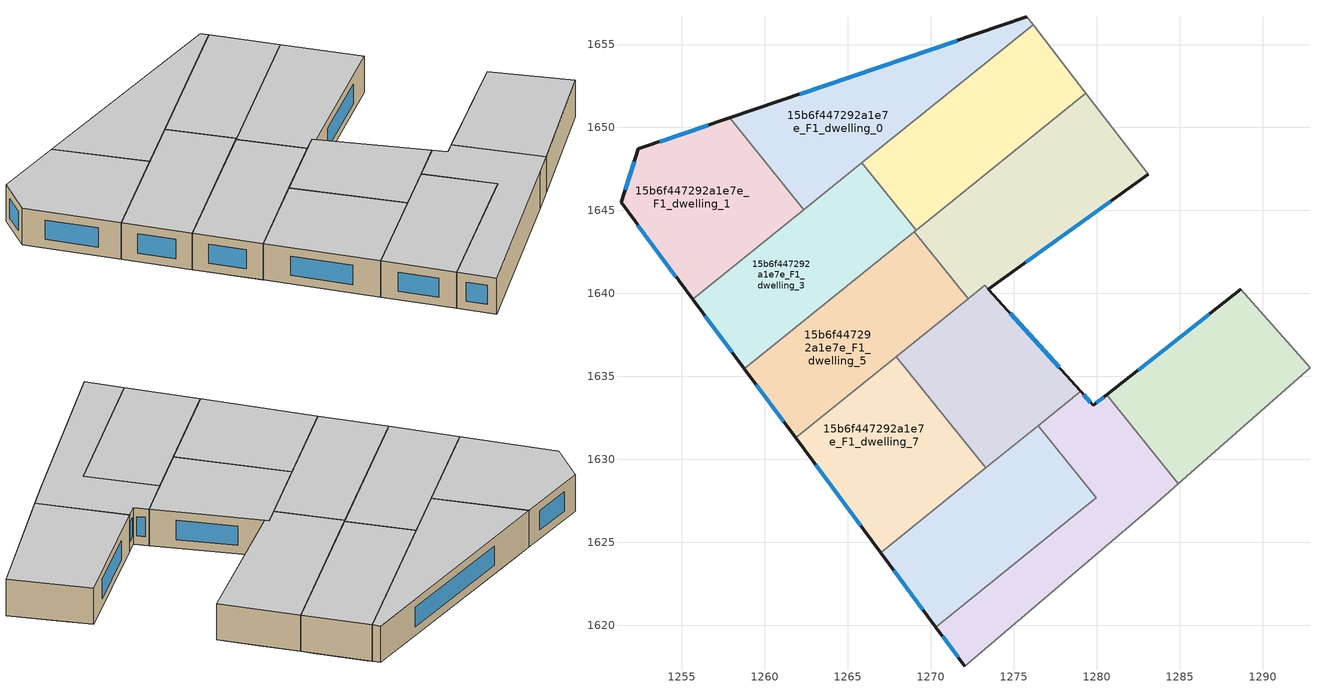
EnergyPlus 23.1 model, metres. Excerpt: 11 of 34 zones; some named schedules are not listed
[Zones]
15b6f447292a1e7e_F1_dwelling_0
 floor to 15b6f447292a1e7e_F0_dwelling_6 (EU_floor_Construction): 1275.8,1656.67 1276.18,1656.19 1263.69,1646.12 1259.62,1651.17 z3
 floor to 15b6f447292a1e7e_F0_dwelling_0 (EU_floor_Construction): 1259.62,1651.17 1262.63,1647.44 1261.29,1646.36 1257.88,1650.58 z3
 floor to 15b6f447292a1e7e_F0_dwelling_1 (EU_floor_Construction): 1262.63,1647.44 1263.69,1646.12 1262.35,1645.04 1261.29,1646.36 z3
 wall outside (EU_wall_Construction): 1275.8,1656.67 1257.88,1650.58 z3:6
 wall adiabatic (EU_wall_Construction): 1276.18,1656.19 1275.8,1656.67 z3:6
 wall to 15b6f447292a1e7e_F1_dwelling_1 (EU_wall_Construction): 1257.88,1650.58 1262.35,1645.04 z3:6
 wall to 15b6f447292a1e7e_F1_dwelling_2 (EU_wall_Construction): 1265.85,1647.86 1276.18,1656.19 z3:6
 wall to 15b6f447292a1e7e_F1_dwelling_3 (EU_wall_Construction): 1262.35,1645.04 1265.85,1647.86 z3:6
 window (EU_Window_Construction): 1271.59,1655.24 1262.09,1652.01 z3.7:5.3
 ceiling to 15b6f447292a1e7e_F2_dwelling_0 (EU_floor_Construction): 1276.18,1656.19 1275.8,1656.67 1257.88,1650.58 1262.35,1645.04 z6
15b6f447292a1e7e_F1_dwelling_1
 floor to 15b6f447292a1e7e_F0_dwelling_0 (EU_floor_Construction): 1257.88,1650.58 1261.29,1646.36 1254.65,1641.01 1251.33,1645.48 1252.36,1648.71 z3
 floor to 15b6f447292a1e7e_F0_dwelling_1 (EU_floor_Construction): 1261.29,1646.36 1262.35,1645.04 1255.66,1639.64 1254.65,1641.01 z3
 wall outside (EU_wall_Construction): 1257.88,1650.58 1252.36,1648.71 1251.33,1645.48 1255.66,1639.64 z3:6
 wall to 15b6f447292a1e7e_F1_dwelling_3 (EU_wall_Construction): 1255.66,1639.64 1262.35,1645.04 z3:6
 window (EU_Window_Construction): 1252.34,1644.11 1254.64,1641.02 / 1252.12,1647.95 1251.57,1646.24 / 1256.59,1650.14 1253.66,1649.15 z3.7:5.3
 ceiling to 15b6f447292a1e7e_F2_dwelling_1 (EU_floor_Construction): 1262.35,1645.04 1257.88,1650.58 1252.36,1648.71 1251.33,1645.48 1255.66,1639.64 z6
15b6f447292a1e7e_F1_dwelling_10
 floor to 15b6f447292a1e7e_F0_dwelling_5 (EU_floor_Construction): 1279.12,1626.98 1280.76,1624.94 1272.06,1617.52 1270.31,1619.88 z3
 floor to 15b6f447292a1e7e_F0_dwelling_10 (EU_floor_Construction): 1280.61,1633.88 1282.37,1631.68 1278.96,1628.94 1276.48,1632.02 1279.04,1634.08 1279.8,1633.24 z3
 floor to 15b6f447292a1e7e_F0_dwelling_11 (EU_floor_Construction): 1282.37,1631.68 1284.92,1628.53 1283.34,1627.14 1280.76,1624.94 1279.12,1626.98 1279.98,1627.67 1278.96,1628.94 z3
 wall outside (EU_wall_Construction): 1280.6,1633.88 1279.8,1633.24 1279.04,1634.08 / 1270.31,1619.88 1272.06,1617.52 z3:6
 wall to 15b6f447292a1e7e_F1_dwelling_9 (EU_wall_Construction): 1276.48,1632.02 1279.98,1627.67 1270.31,1619.88 z3:6
 wall to 15b6f447292a1e7e_F1_dwelling_8 (EU_wall_Construction): 1284.92,1628.53 1280.6,1633.88 z3:6
 wall adiabatic (EU_wall_Construction): 1272.06,1617.52 1283.34,1627.14 1284.92,1628.53 z3:6
 wall to 15b6f447292a1e7e_F1_dwelling_6 (EU_wall_Construction): 1279.04,1634.08 1276.48,1632.02 z3:6
 window (EU_Window_Construction): 1279.62,1633.44 1279.22,1633.89 / 1280.42,1633.73 1279.99,1633.39 / 1270.72,1619.33 1271.65,1618.08 z3.7:5.3
 ceiling to 15b6f447292a1e7e_F2_dwelling_10 (EU_floor_Construction): 1283.34,1627.14 1284.92,1628.53 1280.6,1633.88 1279.8,1633.24 1279.04,1634.08 1276.48,1632.02 1279.98,1627.67 1270.31,1619.88 1272.06,1617.52 z6
15b6f447292a1e7e_F1_dwelling_2
 floor to 15b6f447292a1e7e_F0_dwelling_8 (EU_floor_Construction): 1278.81,1652.77 1279.35,1652.06 1269.12,1643.81 1268.56,1644.51 z3
 floor to 15b6f447292a1e7e_F0_dwelling_6 (EU_floor_Construction): 1276.18,1656.19 1276.4,1655.89 1266.09,1647.57 1265.85,1647.86 z3
 floor adiabatic (EU_floor_Construction): 1276.4,1655.89 1278.81,1652.77 1268.56,1644.51 1266.09,1647.57 z3
 wall adiabatic (EU_wall_Construction): 1279.35,1652.06 1276.18,1656.19 z3:6
 wall to 15b6f447292a1e7e_F1_dwelling_3 (EU_wall_Construction): 1265.85,1647.86 1269.12,1643.81 z3:6
 wall to 15b6f447292a1e7e_F1_dwelling_4 (EU_wall_Construction): 1269.12,1643.81 1279.35,1652.06 z3:6
 ceiling to 15b6f447292a1e7e_F2_dwelling_2 (EU_floor_Construction): 1279.35,1652.06 1276.18,1656.19 1265.85,1647.86 1269.12,1643.81 z6
15b6f447292a1e7e_F1_dwelling_3
 floor to 15b6f447292a1e7e_F0_dwelling_1 (EU_floor_Construction): 1263.69,1646.12 1266.44,1642.71 1258.27,1636.13 1255.66,1639.64 z3
 floor to 15b6f447292a1e7e_F0_dwelling_6 (EU_floor_Construction): 1265.85,1647.86 1266.09,1647.57 1263.92,1645.83 1263.69,1646.12 z3
 floor to 15b6f447292a1e7e_F0_dwelling_2 (EU_floor_Construction): 1266.44,1642.71 1266.96,1642.07 1258.76,1635.46 1258.27,1636.13 z3
 floor to 15b6f447292a1e7e_F0_dwelling_7 (EU_floor_Construction): 1266.09,1647.57 1268.56,1644.51 1266.4,1642.76 1263.93,1645.83 z3
 floor to 15b6f447292a1e7e_F0_dwelling_8 (EU_floor_Construction): 1268.56,1644.51 1269.12,1643.81 1266.96,1642.07 1266.4,1642.76 z3
 wall outside (EU_wall_Construction): 1255.66,1639.64 1258.76,1635.46 z3:6
 wall to 15b6f447292a1e7e_F1_dwelling_5 (EU_wall_Construction): 1258.76,1635.46 1268.99,1643.71 z3:6
 wall to 15b6f447292a1e7e_F1_dwelling_4 (EU_wall_Construction): 1268.99,1643.71 1269.12,1643.81 z3:6
 window (EU_Window_Construction): 1256.39,1638.66 1258.03,1636.44 z3.7:5.3
 ceiling to 15b6f447292a1e7e_F2_dwelling_3 (EU_floor_Construction): 1269.12,1643.81 1265.85,1647.86 1255.66,1639.64 1258.76,1635.46 z6
15b6f447292a1e7e_F1_dwelling_4
 floor to 15b6f447292a1e7e_F0_dwelling_8 (EU_floor_Construction): 1279.35,1652.06 1281.23,1649.63 1270.92,1641.32 1268.99,1643.71 z3
 floor to 15b6f447292a1e7e_F0_dwelling_9 (EU_floor_Construction): 1281.23,1649.63 1283.11,1647.19 1273.47,1640.25 1273.26,1640.49 1272.25,1639.68 1270.92,1641.32 z3
 wall outside (EU_wall_Construction): 1273.47,1640.25 1283.11,1647.19 z3:6
 wall to 15b6f447292a1e7e_F1_dwelling_5 (EU_wall_Construction): 1268.99,1643.71 1272.25,1639.67 z3:6
 wall adiabatic (EU_wall_Construction): 1283.11,1647.19 1279.35,1652.06 z3:6
 wall to 15b6f447292a1e7e_F1_dwelling_6 (EU_wall_Construction): 1272.25,1639.67 1273.26,1640.49 1273.47,1640.25 z3:6
 window (EU_Window_Construction): 1275.73,1641.88 1280.84,1645.56 z3.7:5.3
 ceiling to 15b6f447292a1e7e_F2_dwelling_4 (EU_floor_Construction): 1283.11,1647.19 1279.35,1652.06 1268.99,1643.71 1272.25,1639.67 1273.26,1640.49 1273.47,1640.25 z6
15b6f447292a1e7e_F1_dwelling_5
 floor to 15b6f447292a1e7e_F0_dwelling_2 (EU_floor_Construction): 1266.96,1642.07 1270.16,1638.09 1261.8,1631.36 1258.76,1635.46 z3
 floor to 15b6f447292a1e7e_F0_dwelling_3 (EU_floor_Construction): 1270.16,1638.09 1270.21,1638.03 1261.85,1631.29 1261.8,1631.36 z3
 floor to 15b6f447292a1e7e_F0_dwelling_9 (EU_floor_Construction): 1270.92,1641.32 1272.25,1639.68 1270.21,1638.03 1268.88,1639.68 z3
 floor to 15b6f447292a1e7e_F0_dwelling_8 (EU_floor_Construction): 1268.99,1643.71 1270.92,1641.32 1268.88,1639.68 1266.96,1642.07 z3
 wall outside (EU_wall_Construction): 1258.76,1635.46 1261.85,1631.29 z3:6
 wall to 15b6f447292a1e7e_F1_dwelling_7 (EU_wall_Construction): 1261.85,1631.29 1267.92,1636.19 z3:6
 wall to 15b6f447292a1e7e_F1_dwelling_6 (EU_wall_Construction): 1267.92,1636.19 1272.25,1639.68 z3:6
 window (EU_Window_Construction): 1259.48,1634.48 1261.12,1632.27 z3.7:5.3
 ceiling to 15b6f447292a1e7e_F2_dwelling_5 (EU_floor_Construction): 1272.25,1639.67 1268.99,1643.71 1258.76,1635.46 1261.85,1631.29 z6
15b6f447292a1e7e_F1_dwelling_6
 floor to 15b6f447292a1e7e_F0_dwelling_9 (EU_floor_Construction): 1273.26,1640.49 1276.87,1636.49 1273.59,1633.84 1270.21,1638.03 z3
 floor to 15b6f447292a1e7e_F0_dwelling_3 (EU_floor_Construction): 1270.21,1638.03 1273.8,1633.58 1271.51,1631.73 1267.92,1636.19 z3
 floor to 15b6f447292a1e7e_F0_dwelling_10 (EU_floor_Construction): 1276.87,1636.49 1279.04,1634.08 1275.62,1631.33 1273.59,1633.84 z3
 floor to 15b6f447292a1e7e_F0_dwelling_4 (EU_floor_Construction): 1273.8,1633.58 1275.62,1631.33 1273.33,1629.48 1271.51,1631.73 z3
 wall outside (EU_wall_Construction): 1279.04,1634.08 1273.47,1640.25 z3:6
 wall to 15b6f447292a1e7e_F1_dwelling_7 (EU_wall_Construction): 1267.92,1636.19 1273.33,1629.48 z3:6
 wall to 15b6f447292a1e7e_F1_dwelling_9 (EU_wall_Construction): 1273.33,1629.48 1276.48,1632.02 z3:6
 window (EU_Window_Construction): 1277.73,1635.53 1274.78,1638.8 z3.7:5.3
 ceiling to 15b6f447292a1e7e_F2_dwelling_6 (EU_floor_Construction): 1279.04,1634.08 1273.26,1640.49 1267.92,1636.19 1273.33,1629.48 z6
15b6f447292a1e7e_F1_dwelling_7
 floor to 15b6f447292a1e7e_F0_dwelling_3 (EU_floor_Construction): 1267.92,1636.19 1271.51,1631.73 1265.26,1626.69 1261.85,1631.29 z3
 floor to 15b6f447292a1e7e_F0_dwelling_4 (EU_floor_Construction): 1271.51,1631.73 1273.33,1629.48 1266.99,1624.37 1265.26,1626.69 z3
 wall outside (EU_wall_Construction): 1261.85,1631.29 1266.98,1624.37 z3:6
 wall to 15b6f447292a1e7e_F1_dwelling_9 (EU_wall_Construction): 1266.98,1624.37 1273.33,1629.48 z3:6
 window (EU_Window_Construction): 1263.06,1629.67 1265.78,1625.99 z3.7:5.3
 ceiling to 15b6f447292a1e7e_F2_dwelling_7 (EU_floor_Construction): 1273.33,1629.48 1267.92,1636.19 1261.85,1631.29 1266.98,1624.37 z6
15b6f447292a1e7e_F1_dwelling_8
 floor to 15b6f447292a1e7e_F0_dwelling_10 (EU_floor_Construction): 1288.68,1640.24 1290.47,1638.21 1282.37,1631.68 1280.61,1633.88 z3
 floor to 15b6f447292a1e7e_F0_dwelling_11 (EU_floor_Construction): 1290.47,1638.21 1292.86,1635.51 1284.92,1628.53 1282.37,1631.68 z3
 wall outside (EU_wall_Construction): 1288.68,1640.24 1280.6,1633.88 z3:6
 wall adiabatic (EU_wall_Construction): 1284.92,1628.53 1292.86,1635.51 1288.68,1640.24 z3:6
 window (EU_Window_Construction): 1286.79,1638.75 1282.5,1635.37 z3.7:5.3
 ceiling to 15b6f447292a1e7e_F2_dwelling_8 (EU_floor_Construction): 1292.86,1635.51 1288.68,1640.24 1280.6,1633.88 1284.92,1628.53 z6
15b6f447292a1e7e_F1_dwelling_9
 floor to 15b6f447292a1e7e_F0_dwelling_11 (EU_floor_Construction): 1278.96,1628.94 1279.98,1627.67 1279.12,1626.98 1278.1,1628.24 z3
 floor to 15b6f447292a1e7e_F0_dwelling_5 (EU_floor_Construction): 1277.37,1629.16 1279.12,1626.98 1270.31,1619.88 1268.65,1622.13 z3
 floor to 15b6f447292a1e7e_F0_dwelling_10 (EU_floor_Construction): 1276.48,1632.02 1278.96,1628.94 1278.1,1628.24 1275.62,1631.33 z3
 floor to 15b6f447292a1e7e_F0_dwelling_4 (EU_floor_Construction): 1275.62,1631.33 1277.37,1629.15 1268.65,1622.13 1266.99,1624.37 z3
 wall outside (EU_wall_Construction): 1266.98,1624.37 1270.31,1619.88 z3:6
 window (EU_Window_Construction): 1267.77,1623.31 1269.53,1620.93 z3.7:5.3
 ceiling to 15b6f447292a1e7e_F2_dwelling_9 (EU_floor_Construction): 1279.98,1627.67 1276.48,1632.02 1266.98,1624.37 1270.31,1619.88 z6
[Building]
EU S2 Campaign: North Axis=0; Terrain=City; Solar Distribution=FullExterior
[Site:Location]
Budapest.Ferenc.Liszt.Intl.AP: Latitude=47.437; Longitude=19.256; Time Zone=1; Elevation=185
[SizingPeriod:WeatherFileDays]
AnnualSizingPeriod: Begin Month=1; Begin Day of Month=1; End Month=12; End Day of Month=31; Day of Week for Start Day=Monday; Use Weather File Daylight Saving Period=No; Use Weather File Rain and Snow Indicators=No
[MATERIAL]
EU_InternalMass_Material: Roughness=MediumRough; Thickness=0.1; Conductivity=1; Density=1800; Specific Heat=900; Thermal Absorptance=0.9; Solar Absorptance=0.7; Visible Absorptance=0.7
[MATERIAL:NOMASS] Roughness=MediumRough; Thermal Absorptance=0.9; Solar Absorptance=0.7; Visible Absorptance=0.7
Name | Thermal Resistance
EU_wall_NoMass | 0.832559
EU_floor_NoMass | 0.872794
[WINDOWMATERIAL:SIMPLEGLAZINGSYSTEM]
EU_Window_SimpleGlazing: UFactor=2.79869; Solar Heat Gain Coefficient=0.75; Visible Transmittance=0.75
[CONSTRUCTION]
EU_wall_Construction: EU_wall_NoMass
EU_floor_Construction: EU_floor_NoMass
EU_Window_Construction: EU_Window_SimpleGlazing
EU_InternalMass_Construction: EU_InternalMass_Material
[ZONE] Type=1; Multiplier=1; Ceiling Height=autocalculate; Floor Area=autocalculate; Part of Total Floor Area=Yes
Name | Volume
15b6f447292a1e7e_F1_dwelling_0 | 206.098
15b6f447292a1e7e_F1_dwelling_1 | 206.122
15b6f447292a1e7e_F1_dwelling_10 | 206.097
15b6f447292a1e7e_F1_dwelling_2 | 206.112
15b6f447292a1e7e_F1_dwelling_3 | 206.091
15b6f447292a1e7e_F1_dwelling_4 | 228.964
15b6f447292a1e7e_F1_dwelling_5 | 206.123
15b6f447292a1e7e_F1_dwelling_6 | 183.25
15b6f447292a1e7e_F1_dwelling_7 | 206.069
15b6f447292a1e7e_F1_dwelling_8 | 206.117
15b6f447292a1e7e_F1_dwelling_9 | 206.099
[INTERNALMASS] Construction=EU_InternalMass_Construction
Name | Zone or ZoneList | Surface Area
15b6f447292a1e7e_F1_dwelling_0_EU_InternalMass | 15b6f447292a1e7e_F1_dwelling_0 | 68.702
15b6f447292a1e7e_F1_dwelling_1_EU_InternalMass | 15b6f447292a1e7e_F1_dwelling_1 | 68.7093
15b6f447292a1e7e_F1_dwelling_2_EU_InternalMass | 15b6f447292a1e7e_F1_dwelling_2 | 68.7052
15b6f447292a1e7e_F1_dwelling_3_EU_InternalMass | 15b6f447292a1e7e_F1_dwelling_3 | 68.6974
15b6f447292a1e7e_F1_dwelling_4_EU_InternalMass | 15b6f447292a1e7e_F1_dwelling_4 | 76.3204
15b6f447292a1e7e_F1_dwelling_5_EU_InternalMass | 15b6f447292a1e7e_F1_dwelling_5 | 68.7075
15b6f447292a1e7e_F1_dwelling_6_EU_InternalMass | 15b6f447292a1e7e_F1_dwelling_6 | 61.0862
15b6f447292a1e7e_F1_dwelling_7_EU_InternalMass | 15b6f447292a1e7e_F1_dwelling_7 | 68.6891
15b6f447292a1e7e_F1_dwelling_8_EU_InternalMass | 15b6f447292a1e7e_F1_dwelling_8 | 68.7059
15b6f447292a1e7e_F1_dwelling_9_EU_InternalMass | 15b6f447292a1e7e_F1_dwelling_9 | 68.6993
15b6f447292a1e7e_F1_dwelling_10_EU_InternalMass | 15b6f447292a1e7e_F1_dwelling_10 | 68.6989
[OTHEREQUIPMENT] Fuel Type=Electricity; Design Level Calculation Method=Watts/Area; Power per Zone Floor Area=1; Fraction Latent=0; Fraction Radiant=0; Fraction Lost=0; Carbon Dioxide Generation Rate=0; EndUse Subcategory=EU_Step8_InternalGains
Name | Zone or ZoneList or Space or SpaceList | Schedule
EU_Step8_InternalGain_15b6f447292a1e7e_F1_dwelling_0_f000 | 15b6f447292a1e7e_F1_dwelling_0 | EU_Step8_GainSchedule_15b6f447292a1e7e_F1_dwelling_0_f000
EU_Step8_InternalGain_15b6f447292a1e7e_F1_dwelling_1_f000 | 15b6f447292a1e7e_F1_dwelling_1 | EU_Step8_GainSchedule_15b6f447292a1e7e_F1_dwelling_1_f000
EU_Step8_InternalGain_15b6f447292a1e7e_F1_dwelling_2_f000 | 15b6f447292a1e7e_F1_dwelling_2 | EU_Step8_GainSchedule_15b6f447292a1e7e_F1_dwelling_2_f000
EU_Step8_InternalGain_15b6f447292a1e7e_F1_dwelling_3_f000 | 15b6f447292a1e7e_F1_dwelling_3 | EU_Step8_GainSchedule_15b6f447292a1e7e_F1_dwelling_3_f000
EU_Step8_InternalGain_15b6f447292a1e7e_F1_dwelling_4_f000 | 15b6f447292a1e7e_F1_dwelling_4 | EU_Step8_GainSchedule_15b6f447292a1e7e_F1_dwelling_4_f000
EU_Step8_InternalGain_15b6f447292a1e7e_F1_dwelling_5_f000 | 15b6f447292a1e7e_F1_dwelling_5 | EU_Step8_GainSchedule_15b6f447292a1e7e_F1_dwelling_5_f000
EU_Step8_InternalGain_15b6f447292a1e7e_F1_dwelling_6_f000 | 15b6f447292a1e7e_F1_dwelling_6 | EU_Step8_GainSchedule_15b6f447292a1e7e_F1_dwelling_6_f000
EU_Step8_InternalGain_15b6f447292a1e7e_F1_dwelling_7_f000 | 15b6f447292a1e7e_F1_dwelling_7 | EU_Step8_GainSchedule_15b6f447292a1e7e_F1_dwelling_7_f000
EU_Step8_InternalGain_15b6f447292a1e7e_F1_dwelling_8_f000 | 15b6f447292a1e7e_F1_dwelling_8 | EU_Step8_GainSchedule_15b6f447292a1e7e_F1_dwelling_8_f000
EU_Step8_InternalGain_15b6f447292a1e7e_F1_dwelling_9_f000 | 15b6f447292a1e7e_F1_dwelling_9 | EU_Step8_GainSchedule_15b6f447292a1e7e_F1_dwelling_9_f000
EU_Step8_InternalGain_15b6f447292a1e7e_F1_dwelling_10_f000 | 15b6f447292a1e7e_F1_dwelling_10 | EU_Step8_GainSchedule_15b6f447292a1e7e_F1_dwelling_10_f000
[ZONEVENTILATION:DESIGNFLOWRATE] Schedule=EU_AlwaysOn; Design Flow Rate Calculation Method=AirChanges/Hour; Air Changes per Hour=0.475469; Ventilation Type=Natural; Fan Pressure Rise=0; Fan Total Efficiency=1; Constant Term Coefficient=1; Temperature Term Coefficient=0; Velocity Term Coefficient=0; Velocity Squared Term Coefficient=0; Minimum Indoor Temperature=-100; Maximum Indoor Temperature=100; Delta Temperature=-100; Minimum Outdoor Temperature=-100; Maximum Outdoor Temperature=100; Maximum Wind Speed=40
Name | Zone or ZoneList or Space or SpaceList
EU_ConstantAir_15b6f447292a1e7e_F1_dwelling_0 | 15b6f447292a1e7e_F1_dwelling_0
EU_ConstantAir_15b6f447292a1e7e_F1_dwelling_1 | 15b6f447292a1e7e_F1_dwelling_1
EU_ConstantAir_15b6f447292a1e7e_F1_dwelling_2 | 15b6f447292a1e7e_F1_dwelling_2
EU_ConstantAir_15b6f447292a1e7e_F1_dwelling_3 | 15b6f447292a1e7e_F1_dwelling_3
EU_ConstantAir_15b6f447292a1e7e_F1_dwelling_4 | 15b6f447292a1e7e_F1_dwelling_4
EU_ConstantAir_15b6f447292a1e7e_F1_dwelling_5 | 15b6f447292a1e7e_F1_dwelling_5
EU_ConstantAir_15b6f447292a1e7e_F1_dwelling_6 | 15b6f447292a1e7e_F1_dwelling_6
EU_ConstantAir_15b6f447292a1e7e_F1_dwelling_7 | 15b6f447292a1e7e_F1_dwelling_7
EU_ConstantAir_15b6f447292a1e7e_F1_dwelling_8 | 15b6f447292a1e7e_F1_dwelling_8
EU_ConstantAir_15b6f447292a1e7e_F1_dwelling_9 | 15b6f447292a1e7e_F1_dwelling_9
EU_ConstantAir_15b6f447292a1e7e_F1_dwelling_10 | 15b6f447292a1e7e_F1_dwelling_10
[HVACTEMPLATE:ZONE:IDEALLOADSAIRSYSTEM] System Availability Schedule=EU_AlwaysOn; Maximum Heating Supply Air Temperature=50; Minimum Cooling Supply Air Temperature=13; Maximum Heating Supply Air Humidity Ratio=0.0156; Minimum Cooling Supply Air Humidity Ratio=0.0077; Heating Limit=NoLimit; Cooling Limit=NoLimit; Heating Availability Schedule=EU_AlwaysOn; Cooling Availability Schedule=EU_CoolingOff; Dehumidification Control Type=ConstantSensibleHeatRatio; Cooling Sensible Heat Ratio=0.7; Dehumidification Setpoint=60; Humidification Control Type=None; Humidification Setpoint=30; Outdoor Air Method=None; Outdoor Air Flow Rate per Person=0.00944; Outdoor Air Flow Rate per Zone Floor Area=0; Outdoor Air Flow Rate per Zone=0; Demand Controlled Ventilation Type=None; Outdoor Air Economizer Type=NoEconomizer; Heat Recovery Type=None; Sensible Heat Recovery Effectiveness=0.7; Latent Heat Recovery Effectiveness=0.65
Name | Template Thermostat
15b6f447292a1e7e_F1_dwelling_0 | EU_HeatOnly_15b6f447292a1e7e_F1_dwelling_0
15b6f447292a1e7e_F1_dwelling_1 | EU_HeatOnly_15b6f447292a1e7e_F1_dwelling_1
15b6f447292a1e7e_F1_dwelling_2 | EU_HeatOnly_15b6f447292a1e7e_F1_dwelling_2
15b6f447292a1e7e_F1_dwelling_3 | EU_HeatOnly_15b6f447292a1e7e_F1_dwelling_3
15b6f447292a1e7e_F1_dwelling_4 | EU_HeatOnly_15b6f447292a1e7e_F1_dwelling_4
15b6f447292a1e7e_F1_dwelling_5 | EU_HeatOnly_15b6f447292a1e7e_F1_dwelling_5
15b6f447292a1e7e_F1_dwelling_6 | EU_HeatOnly_15b6f447292a1e7e_F1_dwelling_6
15b6f447292a1e7e_F1_dwelling_7 | EU_HeatOnly_15b6f447292a1e7e_F1_dwelling_7
15b6f447292a1e7e_F1_dwelling_8 | EU_HeatOnly_15b6f447292a1e7e_F1_dwelling_8
15b6f447292a1e7e_F1_dwelling_9 | EU_HeatOnly_15b6f447292a1e7e_F1_dwelling_9
15b6f447292a1e7e_F1_dwelling_10 | EU_HeatOnly_15b6f447292a1e7e_F1_dwelling_10
